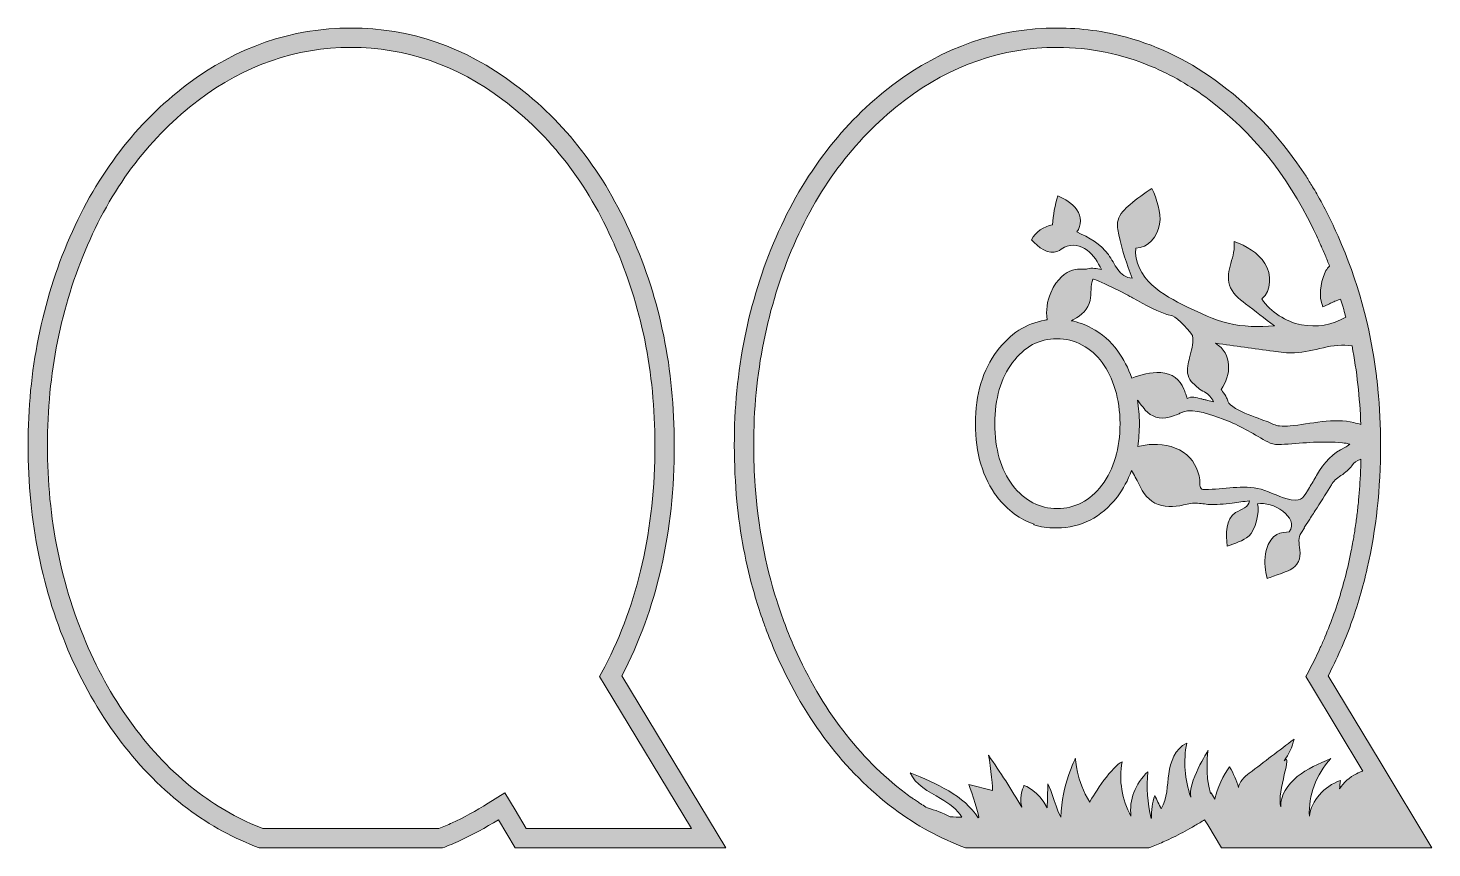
# Model space of a CAD drawing. Header units: millimetres. Extents: x 20 to 678, y -311 to -35.
# Drawn here: x 20.2 to 237.6, y -161.8 to -34.8 of the extents above; entities that cross this region are included whole.
import ezdxf

# ---------------------------------------------------------------- set-up
doc = ezdxf.new("R2010")
doc.units = ezdxf.units.MM
doc.header["$MEASUREMENT"] = 0
doc.layers.add('Layer 11', color=7, linetype='Continuous')
doc.layers.add('Layer 12', color=7, linetype='Continuous')

msp = doc.modelspace()

# ---------------------------------------------------------------- hatches: boundary and pattern name
at = {"layer": 'Layer 11'}
h = msp.add_hatch(color=1, dxfattribs=at)
h.dxf.hatch_style = 2
edge = h.paths.add_edge_path()
edge.add_spline(control_points=[(237.64, -161.82), (237.64, -161.82), (229.61, -148.5), (229.61, -148.5), (229.61, -148.5), (221.57, -135.17), (221.57, -135.17), (222.24, -133.88), (222.87, -132.57), (223.46, -131.23), (224.64, -128.55), (225.65, -125.77), (226.5, -122.88), (226.92, -121.44), (227.3, -119.97), (227.64, -118.47), (229.01, -112.5), (229.69, -106.14), (229.69, -99.39), (229.69, -99.39), (229.69, -99.39), (229.69, -99.39), (229.69, -99.39), (229.69, -99.39), (229.69, -99.39), (229.69, -96.46), (229.55, -93.58), (229.28, -90.77), (229.21, -90.07), (229.13, -89.37), (229.05, -88.67), (228.1, -81.02), (226.12, -73.82), (223.1, -67.07), (222.1, -64.77), (221, -62.59), (219.81, -60.51), (219.6, -60.14), (219.38, -59.77), (219.16, -59.4), (218.83, -58.85), (218.49, -58.31), (218.15, -57.78), (214.51, -52.14), (210.11, -47.39), (204.94, -43.54), (200.34, -40.07), (195.47, -37.65), (190.35, -36.25), (186.89, -35.3), (183.31, -34.82), (179.62, -34.82), (170.41, -34.82), (161.93, -37.76), (154.17, -43.62), (146.41, -49.49), (140.38, -57.36), (136.07, -67.23), (131.76, -77.21), (129.61, -87.96), (129.61, -99.47), (129.61, -99.47), (129.61, -99.47), (129.61, -99.47), (129.61, -99.47), (129.61, -99.47), (129.61, -99.47), (129.61, -102.42), (129.75, -105.31), (130.02, -108.14), (130.5, -113.1), (131.4, -117.87), (132.72, -122.47), (133.1, -123.78), (133.51, -125.08), (133.96, -126.36), (134.18, -127.01), (134.41, -127.65), (134.65, -128.28), (135.13, -129.55), (135.65, -130.8), (136.2, -132.05), (140.63, -142.03), (146.66, -149.92), (154.3, -155.73), (157.85, -158.38), (161.56, -160.39), (165.41, -161.82), (165.41, -161.82), (193.79, -161.82), (193.79, -161.82), (194.02, -161.74), (194.24, -161.64), (194.47, -161.55), (195.16, -161.28), (195.84, -160.99), (196.53, -160.67), (197.01, -160.45), (197.49, -160.22), (197.97, -159.98), (198.94, -159.49), (199.92, -158.95), (200.93, -158.37), (201.43, -158.08), (201.94, -157.78), (202.45, -157.46), (202.45, -157.46), (202.93, -158.27), (202.93, -158.27), (202.93, -158.27), (205.04, -161.82), (205.04, -161.82), (205.04, -161.82), (237.64, -161.82), (237.64, -161.82), (237.64, -161.82), (237.64, -161.82), (237.64, -161.82), (237.64, -161.82), (237.64, -161.82), (237.64, -161.82)], knot_values=[0, 0, 0, 0, 1, 1, 1, 2, 2, 2, 3, 3, 3, 4, 4, 4, 5, 5, 5, 6, 6, 6, 7, 7, 7, 8, 8, 8, 9, 9, 9, 10, 10, 10, 11, 11, 11, 12, 12, 12, 13, 13, 13, 14, 14, 14, 15, 15, 15, 16, 16, 16, 17, 17, 17, 18, 18, 18, 19, 19, 19, 20, 20, 20, 21, 21, 21, 22, 22, 22, 23, 23, 23, 24, 24, 24, 25, 25, 25, 26, 26, 26, 27, 27, 27, 28, 28, 28, 29, 29, 29, 30, 30, 30, 31, 31, 31, 32, 32, 32, 33, 33, 33, 34, 34, 34, 35, 35, 35, 36, 36, 36, 37, 37, 37, 38, 38, 38, 39, 39, 39, 40, 40, 40, 40], degree=3, periodic=1)
edge = h.paths.add_edge_path()
edge.add_spline(control_points=[(179.56, -82.94), (180.96, -82.94), (182.27, -83.27), (183.49, -83.93), (184.7, -84.59), (185.74, -85.49), (186.59, -86.64), (187.44, -87.79), (188.11, -89.18), (188.6, -90.8), (189.09, -92.41), (189.34, -94.18), (189.34, -96.1), (189.34, -99.94), (188.4, -103.12), (186.53, -105.64), (184.65, -108.06), (182.35, -109.26), (179.62, -109.26), (176.89, -109.26), (174.59, -108.06), (172.71, -105.64), (170.88, -103.23), (169.96, -100.05), (169.96, -96.1), (169.96, -92.21), (170.88, -89.06), (172.71, -86.64), (174.55, -84.17), (176.83, -82.94), (179.56, -82.94)], knot_values=[0, 0, 0, 0, 1, 1, 1, 2, 2, 2, 3, 3, 3, 4, 4, 4, 5, 5, 5, 6, 6, 6, 7, 7, 7, 8, 8, 8, 9, 9, 9, 10, 10, 10, 10], degree=3, periodic=1)
edge = h.paths.add_edge_path()
edge.add_spline(control_points=[(189, -84.86), (187.89, -83.35), (186.51, -82.15), (184.92, -81.29), (183.92, -80.75), (182.86, -80.37), (181.76, -80.15), (181.89, -80.1), (182.03, -80.04), (182.16, -79.97), (183.37, -79.37), (184.43, -78.32), (184.72, -77), (184.96, -75.92), (184.68, -74.72), (185.15, -73.72), (185.26, -73.48), (190.78, -76.32), (191.28, -76.59), (193.34, -77.75), (195.13, -78.84), (197.46, -79.42), (198.27, -79.62), (200.43, -82.15), (200.58, -82.44), (200.58, -82.44), (200.6, -82.91), (200.6, -82.91), (200.6, -83.01), (200.61, -83.1), (200.62, -83.19), (200.63, -83.33), (200.64, -83.46), (200.63, -83.52), (200.55, -84.03), (200.44, -84.55), (200.32, -85.06), (200.26, -85.36), (200.19, -85.63), (200.12, -85.91), (200.02, -86.34), (199.92, -86.74), (199.84, -87.16), (199.63, -88.18), (199.91, -89.12), (200.63, -89.82), (201.15, -90.32), (201.71, -90.85), (202.4, -91.19), (203.1, -91.54), (203.52, -92.11), (203.84, -92.7), (203.54, -92.64), (203.23, -92.57), (202.93, -92.49), (202.74, -92.45), (202.55, -92.41), (202.37, -92.37), (202.2, -92.33), (202.03, -92.29), (201.87, -92.25), (201.52, -92.16), (201.16, -92.07), (200.78, -92.01), (200.46, -91.96), (200.07, -92.02), (199.75, -92.18), (199.67, -91.97), (199.59, -91.75), (199.52, -91.55), (199.42, -91.27), (199.33, -91.01), (199.23, -90.76), (198.62, -89.2), (197.39, -88.31), (195.68, -88.19), (194.02, -88.08), (192.54, -88.52), (191.18, -89.05), (190.62, -87.47), (189.89, -86.06), (189, -84.86)], knot_values=[0, 0, 0, 0, 1, 1, 1, 2, 2, 2, 3, 3, 3, 4, 4, 4, 5, 5, 5, 6, 6, 6, 7, 7, 7, 8, 8, 8, 9, 9, 9, 10, 10, 10, 11, 11, 11, 12, 12, 12, 13, 13, 13, 14, 14, 14, 15, 15, 15, 16, 16, 16, 17, 17, 17, 18, 18, 18, 19, 19, 19, 20, 20, 20, 21, 21, 21, 22, 22, 22, 23, 23, 23, 24, 24, 24, 25, 25, 25, 26, 26, 26, 27, 27, 27, 27], degree=3, periodic=1)
edge = h.paths.add_edge_path()
edge.add_spline(control_points=[(192.05, -92.45), (192.11, -92.53), (192.17, -92.61), (192.24, -92.7), (192.24, -92.7), (192.48, -93.02), (192.48, -93.02), (192.73, -93.35), (193, -93.68), (193.26, -93.99), (194.2, -95.07), (195.48, -95.45), (196.97, -95.1), (197.5, -94.97), (198, -94.76), (198.44, -94.57), (198.44, -94.57), (198.48, -94.56), (198.48, -94.56), (198.67, -94.48), (198.85, -94.4), (199.03, -94.33), (199.07, -94.32), (199.12, -94.3), (199.16, -94.28), (199.16, -94.28), (199.18, -94.28), (199.18, -94.28), (200.67, -93.64), (203.76, -94.83), (205.17, -95.35), (207.39, -96.16), (209.46, -97.33), (211.49, -98.53), (211.97, -98.81), (212.46, -99.09), (212.99, -99.23), (213.59, -99.38), (214.22, -99.34), (214.83, -99.3), (217.84, -99.1), (220.81, -98.76), (223.79, -99.07), (224.13, -99.11), (224.55, -99.16), (224.95, -99.28), (224.95, -99.28), (224.91, -99.3), (224.91, -99.3), (224.65, -99.49), (224.4, -99.68), (224.16, -99.79), (222.35, -100.64), (220.96, -102.02), (219.78, -104.13), (219.43, -104.75), (219.05, -105.38), (218.67, -106.01), (217.83, -107.39), (217.65, -108.18), (215.85, -107.89), (214.22, -107.62), (212.77, -106.7), (211.18, -106.27), (208.37, -105.52), (205.41, -106.3), (202.5, -106.31), (202.29, -106.31), (202.06, -106.3), (201.91, -106.15), (201.72, -105.98), (201.72, -105.69), (201.72, -105.44), (201.72, -103.75), (200.97, -102.06), (199.7, -100.95), (198.28, -99.72), (196.32, -99.25), (194.44, -99.32), (193.64, -99.34), (192.86, -99.46), (192.08, -99.63), (192.25, -98.5), (192.34, -97.33), (192.34, -96.1), (192.34, -94.84), (192.24, -93.62), (192.05, -92.45)], knot_values=[0, 0, 0, 0, 1, 1, 1, 2, 2, 2, 3, 3, 3, 4, 4, 4, 5, 5, 5, 6, 6, 6, 7, 7, 7, 8, 8, 8, 9, 9, 9, 10, 10, 10, 11, 11, 11, 12, 12, 12, 13, 13, 13, 14, 14, 14, 15, 15, 15, 16, 16, 16, 17, 17, 17, 18, 18, 18, 19, 19, 19, 20, 20, 20, 21, 21, 21, 22, 22, 22, 23, 23, 23, 24, 24, 24, 25, 25, 25, 26, 26, 26, 27, 27, 27, 28, 28, 28, 29, 29, 29, 29], degree=3, periodic=1)
edge = h.paths.add_edge_path()
edge.add_spline(control_points=[(215.7, -96.45), (215.15, -96.5), (214.58, -96.55), (214.03, -96.46), (213.41, -96.37), (212.83, -96.1), (212.26, -95.84), (211, -95.27), (206.03, -93.9), (205.98, -92.35), (205.98, -92.24), (205.16, -90.98), (205.01, -90.82), (206.58, -88.62), (206.79, -85.26), (204.13, -83.65), (207.11, -84.06), (210.1, -84.47), (213.09, -84.88), (214.17, -85.02), (215.26, -85.17), (216.36, -85.13), (219.37, -85.02), (222.33, -83.49), (225.28, -84.06), (226.02, -87.99), (226.48, -92.05), (226.63, -96.22), (226.63, -96.22), (226.63, -96.22), (226.63, -96.22), (226.27, -96.12), (225.9, -96.03), (225.54, -95.93), (222.6, -95.14), (218.7, -96.18), (215.7, -96.45)], knot_values=[0, 0, 0, 0, 1, 1, 1, 2, 2, 2, 3, 3, 3, 4, 4, 4, 5, 5, 5, 6, 6, 6, 7, 7, 7, 8, 8, 8, 9, 9, 9, 10, 10, 10, 11, 11, 11, 12, 12, 12, 12], degree=3, periodic=1)
edge = h.paths.add_edge_path()
edge.add_spline(control_points=[(132.84, -105.76), (132.69, -103.69), (132.61, -101.6), (132.61, -99.47), (132.61, -88.42), (134.7, -77.97), (138.82, -68.43), (142.9, -59.08), (148.67, -51.54), (155.98, -46.02), (163.17, -40.58), (171.12, -37.82), (179.62, -37.82), (184.68, -37.82), (189.55, -38.81), (194.18, -40.76), (197.28, -42.06), (200.28, -43.78), (203.15, -45.95), (209.8, -50.9), (215.18, -57.54), (219.16, -65.69), (219.57, -66.54), (219.97, -67.39), (220.35, -68.27), (220.35, -68.27), (220.36, -68.28), (220.36, -68.28), (220.36, -68.28), (220.36, -68.29), (220.36, -68.29), (220.36, -68.29), (220.37, -68.29), (220.37, -68.29), (220.48, -68.54), (220.58, -68.8), (220.69, -69.05), (220.83, -69.37), (220.97, -69.68), (221.1, -70), (221.34, -70.57), (221.57, -71.15), (221.79, -71.73), (221.58, -71.92), (221.39, -72.13), (221.23, -72.39), (220.55, -73.53), (220.16, -76.01), (220.5, -77.13), (220.5, -77.13), (220.76, -78), (220.76, -78), (220.76, -78), (221.58, -77.62), (221.58, -77.62), (221.7, -77.56), (221.82, -77.51), (221.93, -77.45), (222.17, -77.33), (222.39, -77.23), (222.6, -77.14), (222.9, -77.03), (223.21, -76.92), (223.51, -76.81), (223.64, -77.23), (223.76, -77.65), (223.88, -78.07), (223.91, -78.19), (223.94, -78.31), (223.98, -78.43), (224.08, -78.82), (224.19, -79.22), (224.29, -79.61), (222.25, -80.81), (219.76, -81.25), (217.43, -80.79), (214.98, -80.3), (212.73, -78.84), (211.3, -76.79), (212.83, -75.5), (212.85, -73), (211.79, -71.3), (210.73, -69.61), (208.87, -68.58), (207, -67.87), (207.35, -70.13), (205.59, -72.44), (206.28, -74.63), (206.67, -75.87), (207.76, -76.74), (208.79, -77.53), (210.27, -78.68), (211.76, -79.82), (213.24, -80.96), (210.85, -81.14), (208.42, -81.11), (206.09, -80.54), (203.86, -80), (201.78, -78.99), (199.71, -77.98), (197.78, -77.04), (195.82, -76.07), (194.26, -74.6), (192.7, -73.12), (191.57, -71.03), (191.77, -68.9), (193.68, -68.92), (195.21, -67.08), (195.48, -65.18), (195.74, -63.29), (195.05, -61.4), (194.28, -59.65), (193.1, -60.42), (191.97, -61.26), (190.89, -62.16), (190.09, -62.83), (189.29, -63.59), (189.03, -64.6), (188.85, -65.34), (188.99, -66.11), (189.14, -66.85), (189.64, -69.16), (190.41, -71.35), (191.2, -73.57), (190.3, -73.54), (189.52, -72.92), (188.98, -72.2), (188.44, -71.48), (188.07, -70.64), (187.54, -69.91), (186.36, -68.26), (184.49, -67.25), (182.65, -66.4), (183.44, -65.39), (183.38, -64), (182.66, -62.97), (181.96, -61.95), (180.82, -61.33), (179.7, -60.8), (179.26, -62.26), (178.99, -63.78), (178.88, -65.31), (177.52, -65.54), (176.28, -66.41), (175.61, -67.61), (176.7, -68.78), (178.25, -70.05), (179.71, -69.4), (180.08, -69.24), (180.39, -68.96), (180.75, -68.77), (181.85, -68.18), (183.26, -68.49), (184.26, -69.24), (185.25, -69.99), (185.91, -71.1), (186.46, -72.22), (185.75, -72.08), (185.01, -71.93), (184.32, -72.13), (183.62, -72.33), (180.67, -71.23), (178.62, -75.83), (178.03, -77.14), (177.86, -78.59), (178.06, -80.01), (177.94, -80.02), (177.83, -80.04), (177.72, -80.05), (177.72, -80.06), (177.73, -80.08), (177.73, -80.09), (174.83, -80.56), (172.29, -82.18), (170.31, -84.84), (168.09, -87.77), (166.96, -91.56), (166.96, -96.1), (166.96, -100.7), (168.09, -104.52), (170.32, -107.46), (170.32, -107.46), (170.33, -107.47), (170.33, -107.47), (170.33, -107.47), (170.34, -107.48), (170.34, -107.48), (171.94, -109.53), (173.87, -110.95), (176.03, -111.68), (176.01, -111.7), (175.99, -111.73), (175.97, -111.75), (177.03, -112.09), (178.16, -112.26), (179.32, -112.26), (179.37, -112.26), (179.42, -112.26), (179.47, -112.26), (179.52, -112.26), (179.57, -112.26), (179.62, -112.26), (183.26, -112.26), (186.46, -110.61), (188.89, -107.48), (188.89, -107.48), (188.91, -107.46), (188.91, -107.46), (188.91, -107.46), (188.93, -107.43), (188.93, -107.43), (189.84, -106.21), (190.57, -104.85), (191.12, -103.38), (191.33, -103.71), (191.53, -104.05), (191.71, -104.4), (192.43, -105.74), (193.03, -107.25), (194.27, -108.13), (195.5, -109), (197.13, -109.09), (198.61, -108.81), (199.35, -108.67), (200.08, -108.45), (200.83, -108.42), (201.54, -108.39), (202.25, -108.54), (202.96, -108.6), (204.22, -108.71), (205.48, -108.55), (206.73, -108.4), (207.61, -108.28), (208.49, -108.17), (209.37, -108.06), (209.35, -109.04), (208.07, -109.34), (207.25, -109.88), (205.68, -110.92), (205.71, -113.19), (205.93, -115.06), (207.12, -114.68), (208.36, -114.29), (209.32, -113.49), (210.28, -112.68), (211.03, -109.71), (210.63, -108.53), (212.89, -108.02), (217.16, -110.62), (215.56, -112.84), (214.39, -112.97), (212.72, -112.96), (211.99, -115.74), (211.62, -117.15), (211.77, -118.47), (212.01, -119.62), (212.01, -119.62), (212.11, -120.1), (212.11, -120.1), (212.11, -120.1), (215.16, -119.04), (215.71, -118.74), (216.88, -118.1), (217.39, -117.03), (217.19, -115.64), (217.04, -114.61), (216.91, -113.73), (217.43, -112.96), (217.43, -112.96), (217.93, -112.22), (217.93, -112.22), (217.93, -112.22), (217.87, -112.19), (217.87, -112.19), (217.87, -112.19), (218.72, -110.88), (218.72, -110.88), (219.1, -110.31), (219.48, -109.73), (219.85, -109.13), (220.65, -107.88), (221.42, -106.63), (222.07, -105.58), (222.4, -105.04), (222.87, -104.58), (223.56, -104.14), (224.3, -103.65), (224.85, -103.16), (225.22, -102.62), (225.58, -102.11), (225.99, -101.81), (226.54, -101.66), (226.58, -101.65), (226.62, -101.64), (226.66, -101.62), (226.65, -102.08), (226.63, -102.53), (226.61, -102.99), (226.6, -103.28), (226.59, -103.58), (226.58, -103.88), (226.56, -104.3), (226.53, -104.71), (226.5, -105.13), (226.48, -105.46), (226.46, -105.79), (226.44, -106.12), (226.41, -106.51), (226.38, -106.9), (226.34, -107.29), (226.31, -107.64), (226.28, -107.99), (226.25, -108.34), (226.21, -108.71), (226.17, -109.08), (226.13, -109.44), (226.08, -109.81), (226.04, -110.18), (225.99, -110.55), (225.95, -110.89), (225.9, -111.23), (225.86, -111.57), (225.8, -111.97), (225.74, -112.37), (225.68, -112.76), (225.63, -113.07), (225.58, -113.37), (225.53, -113.68), (225.46, -114.13), (225.37, -114.57), (225.29, -115.02), (225.24, -115.27), (225.2, -115.51), (225.15, -115.76), (225.02, -116.45), (224.87, -117.13), (224.72, -117.81), (224.11, -120.46), (223.36, -123.05), (222.47, -125.55), (222.04, -126.77), (221.57, -127.98), (221.07, -129.16), (220.84, -129.71), (220.6, -130.26), (220.35, -130.8), (219.89, -131.81), (219.42, -132.81), (218.91, -133.78), (218.91, -133.78), (218.52, -134.53), (218.52, -134.53), (218.52, -134.53), (218.13, -135.28), (218.13, -135.28), (218.13, -135.28), (218.13, -135.28), (218.13, -135.28), (218.13, -135.28), (218.13, -135.28), (218.13, -135.28), (218.13, -135.28), (219, -136.72), (219, -136.72), (219, -136.72), (226.96, -149.91), (226.96, -149.91), (226.62, -150.03), (226.29, -150.16), (225.98, -150.32), (224.87, -150.86), (223.93, -151.71), (223.32, -152.68), (223.38, -152.24), (223.43, -151.81), (223.49, -151.37), (220.91, -152.29), (218.99, -154.49), (218.67, -156.92), (218.49, -153.71), (219.7, -150.47), (221.99, -147.98), (220.16, -148.77), (218.3, -149.57), (216.8, -150.78), (215.3, -151.99), (214.18, -153.68), (214.23, -155.47), (213.57, -153.07), (216.19, -146.89), (214.77, -148.33), (215.51, -147.31), (216.03, -146.17), (216.29, -144.98), (213.98, -146.73), (211.67, -148.49), (209.36, -150.24), (208.59, -150.83), (207.77, -151.65), (207.69, -152.46), (207.38, -151.36), (206.92, -150.29), (206.31, -149.28), (205.44, -150.39), (204.33, -152.72), (204.04, -154.26), (204.04, -154.26), (203.47, -153.3), (203.47, -153.3), (203.47, -153.3), (203.37, -153.37), (203.37, -153.37), (202.43, -150.46), (202.98, -146.75), (202.98, -146.75), (202.98, -146.75), (199.78, -151.77), (200.29, -153.94), (199.36, -151.24), (199.14, -148.36), (199.67, -145.58), (197.84, -146.51), (197.13, -148.5), (196.89, -150.34), (196.64, -152.18), (196.67, -154.11), (195.71, -155.75), (195.38, -155.07), (195.06, -154.38), (194.73, -153.7), (194.33, -154.83), (194.16, -156.02), (194.21, -157.2), (194.18, -157.22), (194.19, -157.22), (194.16, -157.24), (193.58, -154.87), (193.4, -152.43), (193.65, -150.02), (191.7, -151.84), (190.72, -154.43), (191.04, -156.92), (189.63, -154.31), (189.14, -151.34), (189.65, -148.49), (188.28, -148.98), (185.24, -153.54), (184.66, -154.72), (182.57, -151.43), (182.44, -147.97), (182.44, -147.97), (182.44, -147.97), (180.33, -151.98), (180.16, -157.08), (179.74, -156.29), (178.6, -152.71), (178.18, -151.92), (178.14, -153.15), (178.1, -154.38), (178.07, -155.61), (176.85, -153.01), (174.5, -152.16), (174.5, -152.16), (174.5, -152.16), (173.62, -153.52), (174.13, -155.52), (172.53, -152.77), (170.8, -150.09), (168.96, -147.47), (169.4, -149.26), (169.61, -152.93), (169.61, -152.93), (169.61, -152.93), (165.92, -151.98), (165.92, -151.98), (165.92, -151.98), (167.33, -155.94), (167.46, -157.06), (167.41, -157.12), (167.42, -157.11), (167.37, -157.16), (165.23, -153.73), (160.91, -151.83), (156.84, -150.17), (157.59, -152.01), (159.7, -153.1), (161.56, -154.18), (162.86, -154.93), (164.17, -155.88), (164.87, -157.05), (164.26, -157.04), (163.65, -157.03), (163.04, -157.02), (161.95, -156.41), (160.75, -155.95), (159.51, -155.63), (159.21, -155.45), (158.91, -155.27), (158.62, -155.08), (158.46, -154.98), (158.3, -154.87), (158.14, -154.76), (157.93, -154.62), (157.71, -154.48), (157.5, -154.34), (157.38, -154.25), (157.25, -154.16), (157.12, -154.07), (156.78, -153.83), (156.44, -153.59), (156.1, -153.34), (148.92, -147.86), (143.14, -140.29), (138.94, -130.83), (137.89, -128.46), (136.97, -126.02), (136.18, -123.52), (134.4, -117.89), (133.28, -111.95), (132.84, -105.76)], knot_values=[0, 0, 0, 0, 1, 1, 1, 2, 2, 2, 3, 3, 3, 4, 4, 4, 5, 5, 5, 6, 6, 6, 7, 7, 7, 8, 8, 8, 9, 9, 9, 10, 10, 10, 11, 11, 11, 12, 12, 12, 13, 13, 13, 14, 14, 14, 15, 15, 15, 16, 16, 16, 17, 17, 17, 18, 18, 18, 19, 19, 19, 20, 20, 20, 21, 21, 21, 22, 22, 22, 23, 23, 23, 24, 24, 24, 25, 25, 25, 26, 26, 26, 27, 27, 27, 28, 28, 28, 29, 29, 29, 30, 30, 30, 31, 31, 31, 32, 32, 32, 33, 33, 33, 34, 34, 34, 35, 35, 35, 36, 36, 36, 37, 37, 37, 38, 38, 38, 39, 39, 39, 40, 40, 40, 41, 41, 41, 42, 42, 42, 43, 43, 43, 44, 44, 44, 45, 45, 45, 46, 46, 46, 47, 47, 47, 48, 48, 48, 49, 49, 49, 50, 50, 50, 51, 51, 51, 52, 52, 52, 53, 53, 53, 54, 54, 54, 55, 55, 55, 56, 56, 56, 57, 57, 57, 58, 58, 58, 59, 59, 59, 60, 60, 60, 61, 61, 61, 62, 62, 62, 63, 63, 63, 64, 64, 64, 65, 65, 65, 66, 66, 66, 67, 67, 67, 68, 68, 68, 69, 69, 69, 70, 70, 70, 71, 71, 71, 72, 72, 72, 73, 73, 73, 74, 74, 74, 75, 75, 75, 76, 76, 76, 77, 77, 77, 78, 78, 78, 79, 79, 79, 80, 80, 80, 81, 81, 81, 82, 82, 82, 83, 83, 83, 84, 84, 84, 85, 85, 85, 86, 86, 86, 87, 87, 87, 88, 88, 88, 89, 89, 89, 90, 90, 90, 91, 91, 91, 92, 92, 92, 93, 93, 93, 94, 94, 94, 95, 95, 95, 96, 96, 96, 97, 97, 97, 98, 98, 98, 99, 99, 99, 100, 100, 100, 101, 101, 101, 102, 102, 102, 103, 103, 103, 104, 104, 104, 105, 105, 105, 106, 106, 106, 107, 107, 107, 108, 108, 108, 109, 109, 109, 110, 110, 110, 111, 111, 111, 112, 112, 112, 113, 113, 113, 114, 114, 114, 115, 115, 115, 116, 116, 116, 117, 117, 117, 118, 118, 118, 119, 119, 119, 120, 120, 120, 121, 121, 121, 122, 122, 122, 123, 123, 123, 124, 124, 124, 125, 125, 125, 126, 126, 126, 127, 127, 127, 128, 128, 128, 129, 129, 129, 130, 130, 130, 131, 131, 131, 132, 132, 132, 133, 133, 133, 134, 134, 134, 135, 135, 135, 136, 136, 136, 137, 137, 137, 138, 138, 138, 139, 139, 139, 140, 140, 140, 141, 141, 141, 142, 142, 142, 143, 143, 143, 144, 144, 144, 145, 145, 145, 146, 146, 146, 147, 147, 147, 148, 148, 148, 149, 149, 149, 150, 150, 150, 151, 151, 151, 152, 152, 152, 153, 153, 153, 154, 154, 154, 155, 155, 155, 156, 156, 156, 157, 157, 157, 158, 158, 158, 159, 159, 159, 160, 160, 160, 161, 161, 161, 162, 162, 162, 163, 163, 163, 164, 164, 164, 165, 165, 165, 166, 166, 166, 167, 167, 167, 168, 168, 168, 169, 169, 169, 170, 170, 170, 171, 171, 171, 172, 172, 172, 173, 173, 173, 173], degree=3, periodic=1)
at = {"layer": 'Layer 12'}
h = msp.add_hatch(color=2, dxfattribs=at)
h.dxf.hatch_style = 2
edge = h.paths.add_edge_path()
edge.add_spline(control_points=[(70.25, -34.82), (61.04, -34.82), (52.56, -37.76), (44.8, -43.62), (37.04, -49.49), (31.01, -57.36), (26.7, -67.23), (22.4, -77.21), (20.24, -87.96), (20.24, -99.47), (20.24, -111.26), (22.44, -122.12), (26.83, -132.05), (31.26, -142.03), (37.3, -149.92), (44.93, -155.73), (48.48, -158.38), (52.19, -160.39), (56.05, -161.82), (56.05, -161.82), (84.43, -161.82), (84.43, -161.82), (85.34, -161.48), (86.25, -161.09), (87.17, -160.67), (89.06, -159.79), (91.04, -158.72), (93.08, -157.46), (93.08, -157.46), (95.67, -161.82), (95.67, -161.82), (95.67, -161.82), (128.28, -161.82), (128.28, -161.82), (128.28, -161.82), (112.2, -135.17), (112.2, -135.17), (114.89, -130.02), (116.91, -124.45), (118.28, -118.47), (119.64, -112.5), (120.32, -106.14), (120.32, -99.39), (120.32, -87.66), (118.13, -76.88), (113.74, -67.07), (109.43, -57.2), (103.38, -49.35), (95.58, -43.54), (87.86, -37.73), (79.42, -34.82), (70.25, -34.82), (70.25, -34.82), (70.25, -34.82), (70.25, -34.82)], knot_values=[0, 0, 0, 0, 1, 1, 1, 2, 2, 2, 3, 3, 3, 4, 4, 4, 5, 5, 5, 6, 6, 6, 7, 7, 7, 8, 8, 8, 9, 9, 9, 10, 10, 10, 11, 11, 11, 12, 12, 12, 13, 13, 13, 14, 14, 14, 15, 15, 15, 16, 16, 16, 17, 17, 17, 18, 18, 18, 18], degree=3, periodic=1)
edge = h.paths.add_edge_path()
edge.add_spline(control_points=[(70.25, -37.82), (78.71, -37.82), (86.62, -40.55), (93.78, -45.95), (101.12, -51.42), (106.91, -58.93), (110.99, -68.27), (110.99, -68.27), (110.99, -68.28), (110.99, -68.28), (110.99, -68.28), (111, -68.29), (111, -68.29), (115.2, -77.68), (117.32, -88.14), (117.32, -99.39), (117.32, -105.88), (116.66, -112.08), (115.35, -117.81), (114.05, -123.51), (112.1, -128.88), (109.54, -133.78), (109.54, -133.78), (108.76, -135.28), (108.76, -135.28), (108.76, -135.28), (109.63, -136.72), (109.63, -136.72), (109.63, -136.72), (122.96, -158.82), (122.96, -158.82), (122.96, -158.82), (97.38, -158.82), (97.38, -158.82), (97.38, -158.82), (95.66, -155.93), (95.66, -155.93), (95.66, -155.93), (94.1, -153.3), (94.1, -153.3), (94.1, -153.3), (91.51, -154.91), (91.51, -154.91), (89.57, -156.1), (87.69, -157.12), (85.91, -157.95), (85.24, -158.25), (84.56, -158.55), (83.86, -158.82), (83.86, -158.82), (56.6, -158.82), (56.6, -158.82), (53.15, -157.49), (49.83, -155.65), (46.73, -153.34), (39.55, -147.86), (33.78, -140.29), (29.57, -130.83), (25.37, -121.34), (23.24, -110.79), (23.24, -99.47), (23.24, -88.42), (25.34, -77.97), (29.45, -68.43), (33.53, -59.08), (39.3, -51.54), (46.61, -46.02), (53.8, -40.58), (61.75, -37.82), (70.25, -37.82)], knot_values=[0, 0, 0, 0, 0.352778, 0.352778, 0.352778, 0.705556, 0.705556, 0.705556, 1.058333, 1.058333, 1.058333, 1.411111, 1.411111, 1.411111, 1.763889, 1.763889, 1.763889, 2.116667, 2.116667, 2.116667, 2.469444, 2.469444, 2.469444, 2.822222, 2.822222, 2.822222, 3.175, 3.175, 3.175, 3.527778, 3.527778, 3.527778, 3.880556, 3.880556, 3.880556, 4.233333, 4.233333, 4.233333, 4.586111, 4.586111, 4.586111, 4.938889, 4.938889, 4.938889, 5.291667, 5.291667, 5.291667, 5.644444, 5.644444, 5.644444, 5.997222, 5.997222, 5.997222, 6.35, 6.35, 6.35, 6.702778, 6.702778, 6.702778, 7.055556, 7.055556, 7.055556, 7.408333, 7.408333, 7.408333, 7.761111, 7.761111, 7.761111, 8.113889, 8.113889, 8.113889, 8.113889], degree=3, periodic=0)
edge.add_line((70.25, -37.82), (70.25, -37.82))

# ---------------------------------------------------------------- linework, layer by layer
at = {"layer": 'Layer 11', "lineweight": 0}
for points, knots in [([(237.64, -161.82), (237.64, -161.82), (229.61, -148.5), (229.61, -148.5), (229.61, -148.5), (221.57, -135.17), (221.57, -135.17), (222.24, -133.88), (222.87, -132.57), (223.46, -131.23), (224.64, -128.55), (225.65, -125.77), (226.5, -122.88), (226.92, -121.44), (227.3, -119.97), (227.64, -118.47), (229.01, -112.5), (229.69, -106.14), (229.69, -99.39), (229.69, -99.39), (229.69, -99.39), (229.69, -99.39), (229.69, -99.39), (229.69, -99.39), (229.69, -99.39), (229.69, -96.46), (229.55, -93.58), (229.28, -90.77), (229.21, -90.07), (229.13, -89.37), (229.05, -88.67), (228.1, -81.02), (226.12, -73.82), (223.1, -67.07), (222.1, -64.77), (221, -62.59), (219.81, -60.51), (219.6, -60.14), (219.38, -59.77), (219.16, -59.4), (218.83, -58.85), (218.49, -58.31), (218.15, -57.78), (214.51, -52.14), (210.11, -47.39), (204.94, -43.54), (200.34, -40.07), (195.47, -37.65), (190.35, -36.25), (186.89, -35.3), (183.31, -34.82), (179.62, -34.82), (170.41, -34.82), (161.93, -37.76), (154.17, -43.62), (146.41, -49.49), (140.38, -57.36), (136.07, -67.23), (131.76, -77.21), (129.61, -87.96), (129.61, -99.47), (129.61, -99.47), (129.61, -99.47), (129.61, -99.47), (129.61, -99.47), (129.61, -99.47), (129.61, -99.47), (129.61, -102.42), (129.75, -105.31), (130.02, -108.14), (130.5, -113.1), (131.4, -117.87), (132.72, -122.47), (133.1, -123.78), (133.51, -125.08), (133.96, -126.36), (134.18, -127.01), (134.41, -127.65), (134.65, -128.28), (135.13, -129.55), (135.65, -130.8), (136.2, -132.05), (140.63, -142.03), (146.66, -149.92), (154.3, -155.73), (157.85, -158.38), (161.56, -160.39), (165.41, -161.82), (165.41, -161.82), (193.79, -161.82), (193.79, -161.82), (194.02, -161.74), (194.24, -161.64), (194.47, -161.55), (195.16, -161.28), (195.84, -160.99), (196.53, -160.67), (197.01, -160.45), (197.49, -160.22), (197.97, -159.98), (198.94, -159.49), (199.92, -158.95), (200.93, -158.37), (201.43, -158.08), (201.94, -157.78), (202.45, -157.46), (202.45, -157.46), (202.93, -158.27), (202.93, -158.27), (202.93, -158.27), (205.04, -161.82), (205.04, -161.82), (205.04, -161.82), (237.64, -161.82), (237.64, -161.82), (237.64, -161.82), (237.64, -161.82), (237.64, -161.82), (237.64, -161.82), (237.64, -161.82), (237.64, -161.82)], [0, 0, 0, 0, 1, 1, 1, 2, 2, 2, 3, 3, 3, 4, 4, 4, 5, 5, 5, 6, 6, 6, 7, 7, 7, 8, 8, 8, 9, 9, 9, 10, 10, 10, 11, 11, 11, 12, 12, 12, 13, 13, 13, 14, 14, 14, 15, 15, 15, 16, 16, 16, 17, 17, 17, 18, 18, 18, 19, 19, 19, 20, 20, 20, 21, 21, 21, 22, 22, 22, 23, 23, 23, 24, 24, 24, 25, 25, 25, 26, 26, 26, 27, 27, 27, 28, 28, 28, 29, 29, 29, 30, 30, 30, 31, 31, 31, 32, 32, 32, 33, 33, 33, 34, 34, 34, 35, 35, 35, 36, 36, 36, 37, 37, 37, 38, 38, 38, 39, 39, 39, 40, 40, 40, 40]), ([(132.84, -105.76), (132.69, -103.69), (132.61, -101.6), (132.61, -99.47), (132.61, -88.42), (134.7, -77.97), (138.82, -68.43), (142.9, -59.08), (148.67, -51.54), (155.98, -46.02), (163.17, -40.58), (171.12, -37.82), (179.62, -37.82), (184.68, -37.82), (189.55, -38.81), (194.18, -40.76), (197.28, -42.06), (200.28, -43.78), (203.15, -45.95), (209.8, -50.9), (215.18, -57.54), (219.16, -65.69), (219.57, -66.54), (219.97, -67.39), (220.35, -68.27), (220.35, -68.27), (220.36, -68.28), (220.36, -68.28), (220.36, -68.28), (220.36, -68.29), (220.36, -68.29), (220.36, -68.29), (220.37, -68.29), (220.37, -68.29), (220.48, -68.54), (220.58, -68.8), (220.69, -69.05), (220.83, -69.37), (220.97, -69.68), (221.1, -70), (221.34, -70.57), (221.57, -71.15), (221.79, -71.73), (221.58, -71.92), (221.39, -72.13), (221.23, -72.39), (220.55, -73.53), (220.16, -76.01), (220.5, -77.13), (220.5, -77.13), (220.76, -78), (220.76, -78), (220.76, -78), (221.58, -77.62), (221.58, -77.62), (221.7, -77.56), (221.82, -77.51), (221.93, -77.45), (222.17, -77.33), (222.39, -77.23), (222.6, -77.14), (222.9, -77.03), (223.21, -76.92), (223.51, -76.81), (223.64, -77.23), (223.76, -77.65), (223.88, -78.07), (223.91, -78.19), (223.94, -78.31), (223.98, -78.43), (224.08, -78.82), (224.19, -79.22), (224.29, -79.61), (222.25, -80.81), (219.76, -81.25), (217.43, -80.79), (214.98, -80.3), (212.73, -78.84), (211.3, -76.79), (212.83, -75.5), (212.85, -73), (211.79, -71.3), (210.73, -69.61), (208.87, -68.58), (207, -67.87), (207.35, -70.13), (205.59, -72.44), (206.28, -74.63), (206.67, -75.87), (207.76, -76.74), (208.79, -77.53), (210.27, -78.68), (211.76, -79.82), (213.24, -80.96), (210.85, -81.14), (208.42, -81.11), (206.09, -80.54), (203.86, -80), (201.78, -78.99), (199.71, -77.98), (197.78, -77.04), (195.82, -76.07), (194.26, -74.6), (192.7, -73.12), (191.57, -71.03), (191.77, -68.9), (193.68, -68.92), (195.21, -67.08), (195.48, -65.18), (195.74, -63.29), (195.05, -61.4), (194.28, -59.65), (193.1, -60.42), (191.97, -61.26), (190.89, -62.16), (190.09, -62.83), (189.29, -63.59), (189.03, -64.6), (188.85, -65.34), (188.99, -66.11), (189.14, -66.85), (189.64, -69.16), (190.41, -71.35), (191.2, -73.57), (190.3, -73.54), (189.52, -72.92), (188.98, -72.2), (188.44, -71.48), (188.07, -70.64), (187.54, -69.91), (186.36, -68.26), (184.49, -67.25), (182.65, -66.4), (183.44, -65.39), (183.38, -64), (182.66, -62.97), (181.96, -61.95), (180.82, -61.33), (179.7, -60.8), (179.26, -62.26), (178.99, -63.78), (178.88, -65.31), (177.52, -65.54), (176.28, -66.41), (175.61, -67.61), (176.7, -68.78), (178.25, -70.05), (179.71, -69.4), (180.08, -69.24), (180.39, -68.96), (180.75, -68.77), (181.85, -68.18), (183.26, -68.49), (184.26, -69.24), (185.25, -69.99), (185.91, -71.1), (186.46, -72.22), (185.75, -72.08), (185.01, -71.93), (184.32, -72.13), (183.62, -72.33), (180.67, -71.23), (178.62, -75.83), (178.03, -77.14), (177.86, -78.59), (178.06, -80.01), (177.94, -80.02), (177.83, -80.04), (177.72, -80.05), (177.72, -80.06), (177.73, -80.08), (177.73, -80.09), (174.83, -80.56), (172.29, -82.18), (170.31, -84.84), (168.09, -87.77), (166.96, -91.56), (166.96, -96.1), (166.96, -100.7), (168.09, -104.52), (170.32, -107.46), (170.32, -107.46), (170.33, -107.47), (170.33, -107.47), (170.33, -107.47), (170.34, -107.48), (170.34, -107.48), (171.94, -109.53), (173.87, -110.95), (176.03, -111.68), (176.01, -111.7), (175.99, -111.73), (175.97, -111.75), (177.03, -112.09), (178.16, -112.26), (179.32, -112.26), (179.37, -112.26), (179.42, -112.26), (179.47, -112.26), (179.52, -112.26), (179.57, -112.26), (179.62, -112.26), (183.26, -112.26), (186.46, -110.61), (188.89, -107.48), (188.89, -107.48), (188.91, -107.46), (188.91, -107.46), (188.91, -107.46), (188.93, -107.43), (188.93, -107.43), (189.84, -106.21), (190.57, -104.85), (191.12, -103.38), (191.33, -103.71), (191.53, -104.05), (191.71, -104.4), (192.43, -105.74), (193.03, -107.25), (194.27, -108.13), (195.5, -109), (197.13, -109.09), (198.61, -108.81), (199.35, -108.67), (200.08, -108.45), (200.83, -108.42), (201.54, -108.39), (202.25, -108.54), (202.96, -108.6), (204.22, -108.71), (205.48, -108.55), (206.73, -108.4), (207.61, -108.28), (208.49, -108.17), (209.37, -108.06), (209.35, -109.04), (208.07, -109.34), (207.25, -109.88), (205.68, -110.92), (205.71, -113.19), (205.93, -115.06), (207.12, -114.68), (208.36, -114.29), (209.32, -113.49), (210.28, -112.68), (211.03, -109.71), (210.63, -108.53), (212.89, -108.02), (217.16, -110.62), (215.56, -112.84), (214.39, -112.97), (212.72, -112.96), (211.99, -115.74), (211.62, -117.15), (211.77, -118.47), (212.01, -119.62), (212.01, -119.62), (212.11, -120.1), (212.11, -120.1), (212.11, -120.1), (215.16, -119.04), (215.71, -118.74), (216.88, -118.1), (217.39, -117.03), (217.19, -115.64), (217.04, -114.61), (216.91, -113.73), (217.43, -112.96), (217.43, -112.96), (217.93, -112.22), (217.93, -112.22), (217.93, -112.22), (217.87, -112.19), (217.87, -112.19), (217.87, -112.19), (218.72, -110.88), (218.72, -110.88), (219.1, -110.31), (219.48, -109.73), (219.85, -109.13), (220.65, -107.88), (221.42, -106.63), (222.07, -105.58), (222.4, -105.04), (222.87, -104.58), (223.56, -104.14), (224.3, -103.65), (224.85, -103.16), (225.22, -102.62), (225.58, -102.11), (225.99, -101.81), (226.54, -101.66), (226.58, -101.65), (226.62, -101.64), (226.66, -101.62), (226.65, -102.08), (226.63, -102.53), (226.61, -102.99), (226.6, -103.28), (226.59, -103.58), (226.58, -103.88), (226.56, -104.3), (226.53, -104.71), (226.5, -105.13), (226.48, -105.46), (226.46, -105.79), (226.44, -106.12), (226.41, -106.51), (226.38, -106.9), (226.34, -107.29), (226.31, -107.64), (226.28, -107.99), (226.25, -108.34), (226.21, -108.71), (226.17, -109.08), (226.13, -109.44), (226.08, -109.81), (226.04, -110.18), (225.99, -110.55), (225.95, -110.89), (225.9, -111.23), (225.86, -111.57), (225.8, -111.97), (225.74, -112.37), (225.68, -112.76), (225.63, -113.07), (225.58, -113.37), (225.53, -113.68), (225.46, -114.13), (225.37, -114.57), (225.29, -115.02), (225.24, -115.27), (225.2, -115.51), (225.15, -115.76), (225.02, -116.45), (224.87, -117.13), (224.72, -117.81), (224.11, -120.46), (223.36, -123.05), (222.47, -125.55), (222.04, -126.77), (221.57, -127.98), (221.07, -129.16), (220.84, -129.71), (220.6, -130.26), (220.35, -130.8), (219.89, -131.81), (219.42, -132.81), (218.91, -133.78), (218.91, -133.78), (218.52, -134.53), (218.52, -134.53), (218.52, -134.53), (218.13, -135.28), (218.13, -135.28), (218.13, -135.28), (218.13, -135.28), (218.13, -135.28), (218.13, -135.28), (218.13, -135.28), (218.13, -135.28), (218.13, -135.28), (219, -136.72), (219, -136.72), (219, -136.72), (226.96, -149.91), (226.96, -149.91), (226.62, -150.03), (226.29, -150.16), (225.98, -150.32), (224.87, -150.86), (223.93, -151.71), (223.32, -152.68), (223.38, -152.24), (223.43, -151.81), (223.49, -151.37), (220.91, -152.29), (218.99, -154.49), (218.67, -156.92), (218.49, -153.71), (219.7, -150.47), (221.99, -147.98), (220.16, -148.77), (218.3, -149.57), (216.8, -150.78), (215.3, -151.99), (214.18, -153.68), (214.23, -155.47), (213.57, -153.07), (216.19, -146.89), (214.77, -148.33), (215.51, -147.31), (216.03, -146.17), (216.29, -144.98), (213.98, -146.73), (211.67, -148.49), (209.36, -150.24), (208.59, -150.83), (207.77, -151.65), (207.69, -152.46), (207.38, -151.36), (206.92, -150.29), (206.31, -149.28), (205.44, -150.39), (204.33, -152.72), (204.04, -154.26), (204.04, -154.26), (203.47, -153.3), (203.47, -153.3), (203.47, -153.3), (203.37, -153.37), (203.37, -153.37), (202.43, -150.46), (202.98, -146.75), (202.98, -146.75), (202.98, -146.75), (199.78, -151.77), (200.29, -153.94), (199.36, -151.24), (199.14, -148.36), (199.67, -145.58), (197.84, -146.51), (197.13, -148.5), (196.89, -150.34), (196.64, -152.18), (196.67, -154.11), (195.71, -155.75), (195.38, -155.07), (195.06, -154.38), (194.73, -153.7), (194.33, -154.83), (194.16, -156.02), (194.21, -157.2), (194.18, -157.22), (194.19, -157.22), (194.16, -157.24), (193.58, -154.87), (193.4, -152.43), (193.65, -150.02), (191.7, -151.84), (190.72, -154.43), (191.04, -156.92), (189.63, -154.31), (189.14, -151.34), (189.65, -148.49), (188.28, -148.98), (185.24, -153.54), (184.66, -154.72), (182.57, -151.43), (182.44, -147.97), (182.44, -147.97), (182.44, -147.97), (180.33, -151.98), (180.16, -157.08), (179.74, -156.29), (178.6, -152.71), (178.18, -151.92), (178.14, -153.15), (178.1, -154.38), (178.07, -155.61), (176.85, -153.01), (174.5, -152.16), (174.5, -152.16), (174.5, -152.16), (173.62, -153.52), (174.13, -155.52), (172.53, -152.77), (170.8, -150.09), (168.96, -147.47), (169.4, -149.26), (169.61, -152.93), (169.61, -152.93), (169.61, -152.93), (165.92, -151.98), (165.92, -151.98), (165.92, -151.98), (167.33, -155.94), (167.46, -157.06), (167.41, -157.12), (167.42, -157.11), (167.37, -157.16), (165.23, -153.73), (160.91, -151.83), (156.84, -150.17), (157.59, -152.01), (159.7, -153.1), (161.56, -154.18), (162.86, -154.93), (164.17, -155.88), (164.87, -157.05), (164.26, -157.04), (163.65, -157.03), (163.04, -157.02), (161.95, -156.41), (160.75, -155.95), (159.51, -155.63), (159.21, -155.45), (158.91, -155.27), (158.62, -155.08), (158.46, -154.98), (158.3, -154.87), (158.14, -154.76), (157.93, -154.62), (157.71, -154.48), (157.5, -154.34), (157.38, -154.25), (157.25, -154.16), (157.12, -154.07), (156.78, -153.83), (156.44, -153.59), (156.1, -153.34), (148.92, -147.86), (143.14, -140.29), (138.94, -130.83), (137.89, -128.46), (136.97, -126.02), (136.18, -123.52), (134.4, -117.89), (133.28, -111.95), (132.84, -105.76)], [0, 0, 0, 0, 1, 1, 1, 2, 2, 2, 3, 3, 3, 4, 4, 4, 5, 5, 5, 6, 6, 6, 7, 7, 7, 8, 8, 8, 9, 9, 9, 10, 10, 10, 11, 11, 11, 12, 12, 12, 13, 13, 13, 14, 14, 14, 15, 15, 15, 16, 16, 16, 17, 17, 17, 18, 18, 18, 19, 19, 19, 20, 20, 20, 21, 21, 21, 22, 22, 22, 23, 23, 23, 24, 24, 24, 25, 25, 25, 26, 26, 26, 27, 27, 27, 28, 28, 28, 29, 29, 29, 30, 30, 30, 31, 31, 31, 32, 32, 32, 33, 33, 33, 34, 34, 34, 35, 35, 35, 36, 36, 36, 37, 37, 37, 38, 38, 38, 39, 39, 39, 40, 40, 40, 41, 41, 41, 42, 42, 42, 43, 43, 43, 44, 44, 44, 45, 45, 45, 46, 46, 46, 47, 47, 47, 48, 48, 48, 49, 49, 49, 50, 50, 50, 51, 51, 51, 52, 52, 52, 53, 53, 53, 54, 54, 54, 55, 55, 55, 56, 56, 56, 57, 57, 57, 58, 58, 58, 59, 59, 59, 60, 60, 60, 61, 61, 61, 62, 62, 62, 63, 63, 63, 64, 64, 64, 65, 65, 65, 66, 66, 66, 67, 67, 67, 68, 68, 68, 69, 69, 69, 70, 70, 70, 71, 71, 71, 72, 72, 72, 73, 73, 73, 74, 74, 74, 75, 75, 75, 76, 76, 76, 77, 77, 77, 78, 78, 78, 79, 79, 79, 80, 80, 80, 81, 81, 81, 82, 82, 82, 83, 83, 83, 84, 84, 84, 85, 85, 85, 86, 86, 86, 87, 87, 87, 88, 88, 88, 89, 89, 89, 90, 90, 90, 91, 91, 91, 92, 92, 92, 93, 93, 93, 94, 94, 94, 95, 95, 95, 96, 96, 96, 97, 97, 97, 98, 98, 98, 99, 99, 99, 100, 100, 100, 101, 101, 101, 102, 102, 102, 103, 103, 103, 104, 104, 104, 105, 105, 105, 106, 106, 106, 107, 107, 107, 108, 108, 108, 109, 109, 109, 110, 110, 110, 111, 111, 111, 112, 112, 112, 113, 113, 113, 114, 114, 114, 115, 115, 115, 116, 116, 116, 117, 117, 117, 118, 118, 118, 119, 119, 119, 120, 120, 120, 121, 121, 121, 122, 122, 122, 123, 123, 123, 124, 124, 124, 125, 125, 125, 126, 126, 126, 127, 127, 127, 128, 128, 128, 129, 129, 129, 130, 130, 130, 131, 131, 131, 132, 132, 132, 133, 133, 133, 134, 134, 134, 135, 135, 135, 136, 136, 136, 137, 137, 137, 138, 138, 138, 139, 139, 139, 140, 140, 140, 141, 141, 141, 142, 142, 142, 143, 143, 143, 144, 144, 144, 145, 145, 145, 146, 146, 146, 147, 147, 147, 148, 148, 148, 149, 149, 149, 150, 150, 150, 151, 151, 151, 152, 152, 152, 153, 153, 153, 154, 154, 154, 155, 155, 155, 156, 156, 156, 157, 157, 157, 158, 158, 158, 159, 159, 159, 160, 160, 160, 161, 161, 161, 162, 162, 162, 163, 163, 163, 164, 164, 164, 165, 165, 165, 166, 166, 166, 167, 167, 167, 168, 168, 168, 169, 169, 169, 170, 170, 170, 171, 171, 171, 172, 172, 172, 173, 173, 173, 173]), ([(189, -84.86), (187.89, -83.35), (186.51, -82.15), (184.92, -81.29), (183.92, -80.75), (182.86, -80.37), (181.76, -80.15), (181.89, -80.1), (182.03, -80.04), (182.16, -79.97), (183.37, -79.37), (184.43, -78.32), (184.72, -77), (184.96, -75.92), (184.68, -74.72), (185.15, -73.72), (185.26, -73.48), (190.78, -76.32), (191.28, -76.59), (193.34, -77.75), (195.13, -78.84), (197.46, -79.42), (198.27, -79.62), (200.43, -82.15), (200.58, -82.44), (200.58, -82.44), (200.6, -82.91), (200.6, -82.91), (200.6, -83.01), (200.61, -83.1), (200.62, -83.19), (200.63, -83.33), (200.64, -83.46), (200.63, -83.52), (200.55, -84.03), (200.44, -84.55), (200.32, -85.06), (200.26, -85.36), (200.19, -85.63), (200.12, -85.91), (200.02, -86.34), (199.92, -86.74), (199.84, -87.16), (199.63, -88.18), (199.91, -89.12), (200.63, -89.82), (201.15, -90.32), (201.71, -90.85), (202.4, -91.19), (203.1, -91.54), (203.52, -92.11), (203.84, -92.7), (203.54, -92.64), (203.23, -92.57), (202.93, -92.49), (202.74, -92.45), (202.55, -92.41), (202.37, -92.37), (202.2, -92.33), (202.03, -92.29), (201.87, -92.25), (201.52, -92.16), (201.16, -92.07), (200.78, -92.01), (200.46, -91.96), (200.07, -92.02), (199.75, -92.18), (199.67, -91.97), (199.59, -91.75), (199.52, -91.55), (199.42, -91.27), (199.33, -91.01), (199.23, -90.76), (198.62, -89.2), (197.39, -88.31), (195.68, -88.19), (194.02, -88.08), (192.54, -88.52), (191.18, -89.05), (190.62, -87.47), (189.89, -86.06), (189, -84.86)], [0, 0, 0, 0, 1, 1, 1, 2, 2, 2, 3, 3, 3, 4, 4, 4, 5, 5, 5, 6, 6, 6, 7, 7, 7, 8, 8, 8, 9, 9, 9, 10, 10, 10, 11, 11, 11, 12, 12, 12, 13, 13, 13, 14, 14, 14, 15, 15, 15, 16, 16, 16, 17, 17, 17, 18, 18, 18, 19, 19, 19, 20, 20, 20, 21, 21, 21, 22, 22, 22, 23, 23, 23, 24, 24, 24, 25, 25, 25, 26, 26, 26, 27, 27, 27, 27]), ([(179.56, -82.94), (180.96, -82.94), (182.27, -83.27), (183.49, -83.93), (184.7, -84.59), (185.74, -85.49), (186.59, -86.64), (187.44, -87.79), (188.11, -89.18), (188.6, -90.8), (189.09, -92.41), (189.34, -94.18), (189.34, -96.1), (189.34, -99.94), (188.4, -103.12), (186.53, -105.64), (184.65, -108.06), (182.35, -109.26), (179.62, -109.26), (176.89, -109.26), (174.59, -108.06), (172.71, -105.64), (170.88, -103.23), (169.96, -100.05), (169.96, -96.1), (169.96, -92.21), (170.88, -89.06), (172.71, -86.64), (174.55, -84.17), (176.83, -82.94), (179.56, -82.94)], [0, 0, 0, 0, 1, 1, 1, 2, 2, 2, 3, 3, 3, 4, 4, 4, 5, 5, 5, 6, 6, 6, 7, 7, 7, 8, 8, 8, 9, 9, 9, 10, 10, 10, 10]), ([(215.7, -96.45), (215.15, -96.5), (214.58, -96.55), (214.03, -96.46), (213.41, -96.37), (212.83, -96.1), (212.26, -95.84), (211, -95.27), (206.03, -93.9), (205.98, -92.35), (205.98, -92.24), (205.16, -90.98), (205.01, -90.82), (206.58, -88.62), (206.79, -85.26), (204.13, -83.65), (207.11, -84.06), (210.1, -84.47), (213.09, -84.88), (214.17, -85.02), (215.26, -85.17), (216.36, -85.13), (219.37, -85.02), (222.33, -83.49), (225.28, -84.06), (226.02, -87.99), (226.48, -92.05), (226.63, -96.22), (226.63, -96.22), (226.63, -96.22), (226.63, -96.22), (226.27, -96.12), (225.9, -96.03), (225.54, -95.93), (222.6, -95.14), (218.7, -96.18), (215.7, -96.45)], [0, 0, 0, 0, 1, 1, 1, 2, 2, 2, 3, 3, 3, 4, 4, 4, 5, 5, 5, 6, 6, 6, 7, 7, 7, 8, 8, 8, 9, 9, 9, 10, 10, 10, 11, 11, 11, 12, 12, 12, 12]), ([(192.05, -92.45), (192.11, -92.53), (192.17, -92.61), (192.24, -92.7), (192.24, -92.7), (192.48, -93.02), (192.48, -93.02), (192.73, -93.35), (193, -93.68), (193.26, -93.99), (194.2, -95.07), (195.48, -95.45), (196.97, -95.1), (197.5, -94.97), (198, -94.76), (198.44, -94.57), (198.44, -94.57), (198.48, -94.56), (198.48, -94.56), (198.67, -94.48), (198.85, -94.4), (199.03, -94.33), (199.07, -94.32), (199.12, -94.3), (199.16, -94.28), (199.16, -94.28), (199.18, -94.28), (199.18, -94.28), (200.67, -93.64), (203.76, -94.83), (205.17, -95.35), (207.39, -96.16), (209.46, -97.33), (211.49, -98.53), (211.97, -98.81), (212.46, -99.09), (212.99, -99.23), (213.59, -99.38), (214.22, -99.34), (214.83, -99.3), (217.84, -99.1), (220.81, -98.76), (223.79, -99.07), (224.13, -99.11), (224.55, -99.16), (224.95, -99.28), (224.95, -99.28), (224.91, -99.3), (224.91, -99.3), (224.65, -99.49), (224.4, -99.68), (224.16, -99.79), (222.35, -100.64), (220.96, -102.02), (219.78, -104.13), (219.43, -104.75), (219.05, -105.38), (218.67, -106.01), (217.83, -107.39), (217.65, -108.18), (215.85, -107.89), (214.22, -107.62), (212.77, -106.7), (211.18, -106.27), (208.37, -105.52), (205.41, -106.3), (202.5, -106.31), (202.29, -106.31), (202.06, -106.3), (201.91, -106.15), (201.72, -105.98), (201.72, -105.69), (201.72, -105.44), (201.72, -103.75), (200.97, -102.06), (199.7, -100.95), (198.28, -99.72), (196.32, -99.25), (194.44, -99.32), (193.64, -99.34), (192.86, -99.46), (192.08, -99.63), (192.25, -98.5), (192.34, -97.33), (192.34, -96.1), (192.34, -94.84), (192.24, -93.62), (192.05, -92.45)], [0, 0, 0, 0, 1, 1, 1, 2, 2, 2, 3, 3, 3, 4, 4, 4, 5, 5, 5, 6, 6, 6, 7, 7, 7, 8, 8, 8, 9, 9, 9, 10, 10, 10, 11, 11, 11, 12, 12, 12, 13, 13, 13, 14, 14, 14, 15, 15, 15, 16, 16, 16, 17, 17, 17, 18, 18, 18, 19, 19, 19, 20, 20, 20, 21, 21, 21, 22, 22, 22, 23, 23, 23, 24, 24, 24, 25, 25, 25, 26, 26, 26, 27, 27, 27, 28, 28, 28, 29, 29, 29, 29])]:
    msp.add_open_spline(points, degree=3, knots=knots, dxfattribs=at)
at = {"layer": 'Layer 12', "lineweight": 0}
for points, knots in [([(70.25, -34.82), (61.04, -34.82), (52.56, -37.76), (44.8, -43.62), (37.04, -49.49), (31.01, -57.36), (26.7, -67.23), (22.4, -77.21), (20.24, -87.96), (20.24, -99.47), (20.24, -111.26), (22.44, -122.12), (26.83, -132.05), (31.26, -142.03), (37.3, -149.92), (44.93, -155.73), (48.48, -158.38), (52.19, -160.39), (56.05, -161.82), (56.05, -161.82), (84.43, -161.82), (84.43, -161.82), (85.34, -161.48), (86.25, -161.09), (87.17, -160.67), (89.06, -159.79), (91.04, -158.72), (93.08, -157.46), (93.08, -157.46), (95.67, -161.82), (95.67, -161.82), (95.67, -161.82), (128.28, -161.82), (128.28, -161.82), (128.28, -161.82), (112.2, -135.17), (112.2, -135.17), (114.89, -130.02), (116.91, -124.45), (118.28, -118.47), (119.64, -112.5), (120.32, -106.14), (120.32, -99.39), (120.32, -87.66), (118.13, -76.88), (113.74, -67.07), (109.43, -57.2), (103.38, -49.35), (95.58, -43.54), (87.86, -37.73), (79.42, -34.82), (70.25, -34.82), (70.25, -34.82), (70.25, -34.82), (70.25, -34.82)], [0, 0, 0, 0, 1, 1, 1, 2, 2, 2, 3, 3, 3, 4, 4, 4, 5, 5, 5, 6, 6, 6, 7, 7, 7, 8, 8, 8, 9, 9, 9, 10, 10, 10, 11, 11, 11, 12, 12, 12, 13, 13, 13, 14, 14, 14, 15, 15, 15, 16, 16, 16, 17, 17, 17, 18, 18, 18, 18]), ([(70.25, -37.82), (78.71, -37.82), (86.62, -40.55), (93.78, -45.95), (101.12, -51.42), (106.91, -58.93), (110.99, -68.27), (110.99, -68.27), (110.99, -68.28), (110.99, -68.28), (110.99, -68.28), (111, -68.29), (111, -68.29), (115.2, -77.68), (117.32, -88.14), (117.32, -99.39), (117.32, -105.88), (116.66, -112.08), (115.35, -117.81), (114.05, -123.51), (112.1, -128.88), (109.54, -133.78), (109.54, -133.78), (108.76, -135.28), (108.76, -135.28), (108.76, -135.28), (109.63, -136.72), (109.63, -136.72), (109.63, -136.72), (122.96, -158.82), (122.96, -158.82), (122.96, -158.82), (97.38, -158.82), (97.38, -158.82), (97.38, -158.82), (95.66, -155.93), (95.66, -155.93), (95.66, -155.93), (94.1, -153.3), (94.1, -153.3), (94.1, -153.3), (91.51, -154.91), (91.51, -154.91), (89.57, -156.1), (87.69, -157.12), (85.91, -157.95), (85.24, -158.25), (84.56, -158.55), (83.86, -158.82), (83.86, -158.82), (56.6, -158.82), (56.6, -158.82), (53.15, -157.49), (49.83, -155.65), (46.73, -153.34), (39.55, -147.86), (33.78, -140.29), (29.57, -130.83), (25.37, -121.34), (23.24, -110.79), (23.24, -99.47), (23.24, -88.42), (25.34, -77.97), (29.45, -68.43), (33.53, -59.08), (39.3, -51.54), (46.61, -46.02), (53.8, -40.58), (61.75, -37.82), (70.25, -37.82)], [0, 0, 0, 0, 1, 1, 1, 2, 2, 2, 3, 3, 3, 4, 4, 4, 5, 5, 5, 6, 6, 6, 7, 7, 7, 8, 8, 8, 9, 9, 9, 10, 10, 10, 11, 11, 11, 12, 12, 12, 13, 13, 13, 14, 14, 14, 15, 15, 15, 16, 16, 16, 17, 17, 17, 18, 18, 18, 19, 19, 19, 20, 20, 20, 21, 21, 21, 22, 22, 22, 23, 23, 23, 23])]:
    msp.add_open_spline(points, degree=3, knots=knots, dxfattribs=at)

doc.saveas('drawing.dxf')
